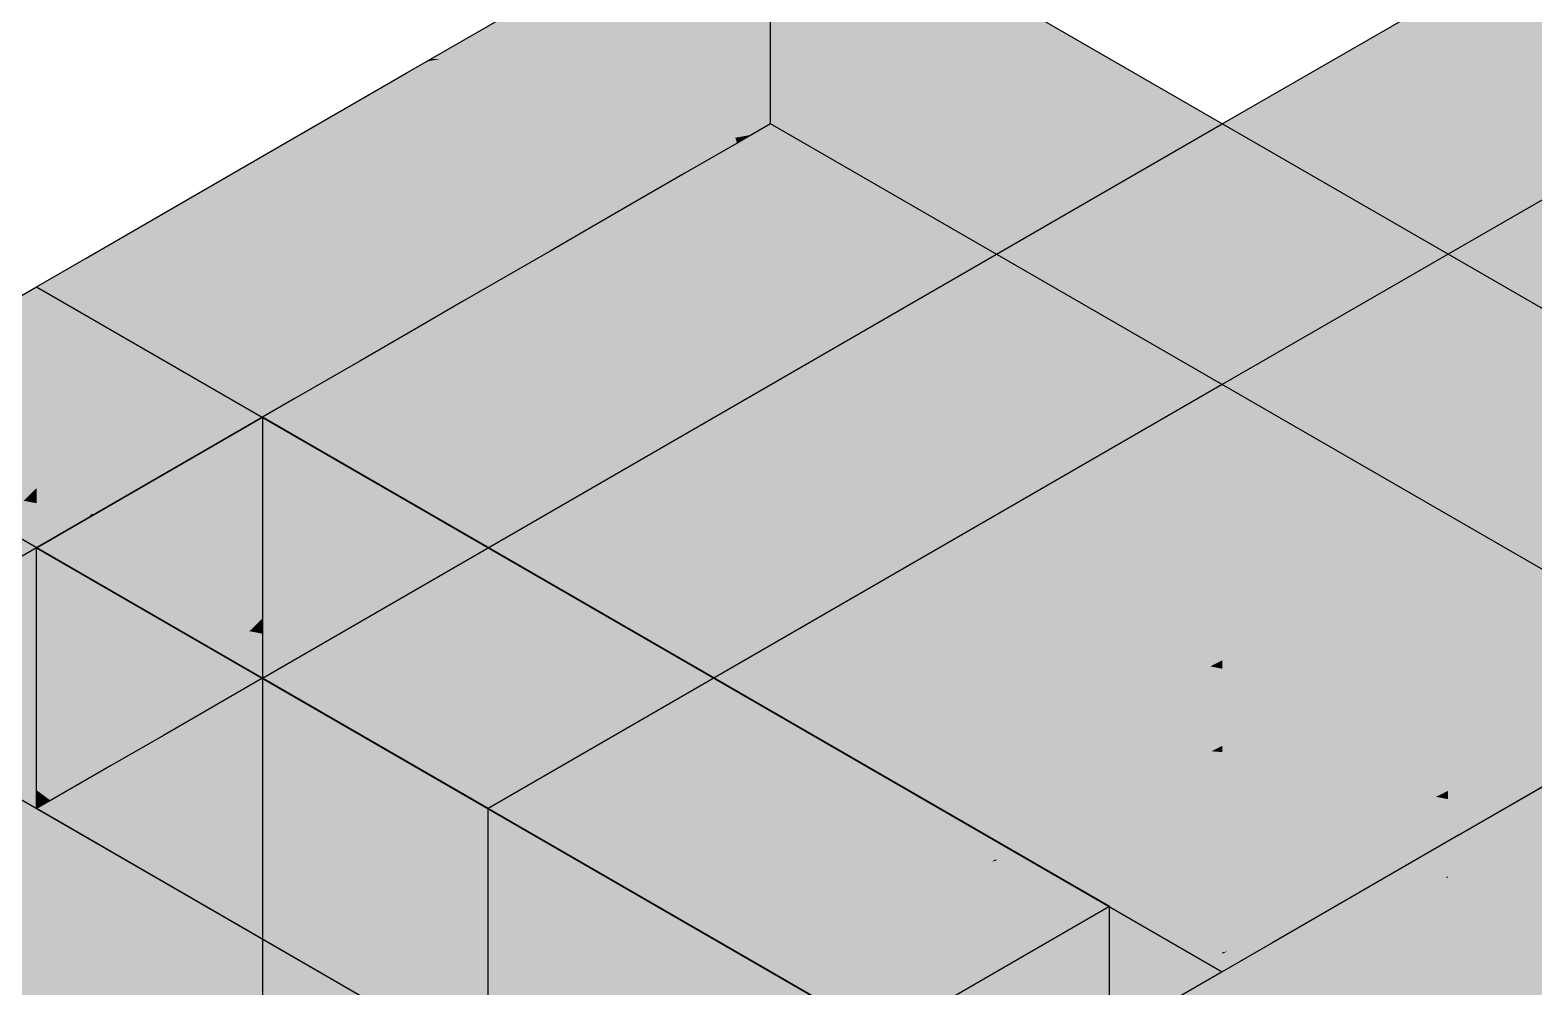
# Model space of a CAD drawing. Extents: x 0 to 297, y 0 to 210.
# Drawn here: x 219.49 to 257.15, y 162.04 to 185.99 of the extents above; entities that cross this region are included whole.
import ezdxf

# ---------------------------------------------------------------- set-up
doc = ezdxf.new("R2010")
doc.units = 0
doc.layers.add('SOMBRA', color=8, linetype='CONTINUOUS')
doc.layers.add('VISIBLE', color=7, linetype='CONTINUOUS')

msp = doc.modelspace()

# ---------------------------------------------------------------- linework, layer by layer
at = {"layer": 'SOMBRA', "color": 253}
for points in [[(249.3492, 170.214), (267.734, 194.2609), (267.734, 179.437)], [(249.3492, 170.214), (249.3492, 183.6464), (267.734, 194.2609)], [(267.734, 172.5482), (238.0355, 189.6946), (238.0355, 190.1784)], [(267.734, 172.5482), (238.0355, 190.1784), (267.734, 173.032)], [(267.734, 172.5482), (238.0355, 189.062), (238.0355, 189.6946)], [(265.0033, 173.4922), (238.0355, 187.8239), (238.0355, 189.062)], [(267.734, 172.5482), (265.0033, 173.4922), (238.0355, 189.062)], [(237.1515, 183.2941), (235.43, 188.1562), (236.1959, 188.4224)], [(237.1515, 183.2941), (236.1959, 188.4224), (238.0355, 185.177)], [(236.1959, 188.4224), (238.0355, 187.8239), (238.0355, 185.177)], [(235.7691, 183.0379), (234.8299, 187.9475), (235.43, 188.1562)], [(235.7691, 183.0379), (235.43, 188.1562), (237.1515, 183.2941)], [(232.8329, 182.4936), (233.9509, 187.6419), (233.6766, 182.65)], [(232.8329, 182.4936), (233.6216, 187.5274), (233.9509, 187.6419)], [(233.6766, 182.65), (234.3471, 187.7797), (234.6377, 182.8281)], [(233.6766, 182.65), (233.9509, 187.6419), (234.3471, 187.7797)], [(234.6377, 182.8281), (234.3471, 187.7797), (234.8299, 187.9475)], [(234.6377, 182.8281), (234.8299, 187.9475), (235.7691, 183.0379)], [(258.8381, 175.8136), (238.0355, 185.177), (238.0355, 187.8239)], [(265.0033, 173.4922), (258.8381, 175.8136), (238.0355, 187.8239)], [(229.9964, 181.9677), (232.8933, 187.2095), (230.6742, 182.0934)], [(229.9964, 181.9677), (232.7072, 187.1021), (232.8933, 187.2095)], [(230.6742, 182.0934), (233.1099, 187.3346), (231.3577, 182.2201)], [(230.6742, 182.0934), (232.8933, 187.2095), (233.1099, 187.3346)], [(231.3577, 182.2201), (233.3459, 187.4316), (232.0693, 182.352)], [(231.3577, 182.2201), (233.175, 187.3722), (233.3459, 187.4316)], [(231.3577, 182.2201), (233.1099, 187.3346), (233.175, 187.3722)], [(232.0693, 182.352), (233.6216, 187.5274), (232.8329, 182.4936)], [(232.0693, 182.352), (233.3459, 187.4316), (233.6216, 187.5274)], [(227.7122, 181.5443), (232.4079, 186.9293), (232.4466, 186.9516)], [(227.7122, 181.5443), (232.4466, 186.9516), (228.5535, 181.7002)], [(228.5535, 181.7002), (232.4466, 186.9516), (232.5549, 187.0142)], [(228.5535, 181.7002), (232.5549, 187.0142), (229.2998, 181.8386)], [(229.2998, 181.8386), (232.7072, 187.1021), (229.9964, 181.9677)], [(229.2998, 181.8386), (232.5549, 187.0142), (232.7072, 187.1021)], [(231.3798, 185.9589), (229.521, 185.2625), (232.4079, 186.9293)], [(231.3798, 185.9589), (232.4079, 186.9293), (232.1822, 186.6704)], [(226.7003, 181.3567), (232.1822, 186.6704), (227.7122, 181.5443)], [(231.3798, 185.9589), (232.1822, 186.6704), (231.788, 186.2883)], [(225.3721, 181.1105), (231.788, 186.2883), (226.7003, 181.3567)], [(223.3937, 180.7437), (231.3798, 185.9589), (225.3721, 181.1105)], [(231.3798, 185.9589), (229.7468, 185.2643), (229.521, 185.2625)], [(231.3798, 185.9589), (230.1409, 185.3374), (229.7468, 185.2643)], [(231.3798, 185.9589), (230.5491, 185.4793), (230.1409, 185.3374)], [(231.3798, 185.9589), (230.9645, 185.6877), (230.5491, 185.4793)], [(230.9645, 185.6877), (220.8904, 180.2796), (225.5703, 182.9816)], [(230.9645, 185.6877), (223.3937, 180.7437), (220.8904, 180.2796)], [(230.5491, 185.4793), (225.5703, 182.9816), (228.9086, 184.9089)], [(230.1409, 185.3374), (228.9086, 184.9089), (229.4188, 185.2035)], [(229.7468, 185.2643), (229.4188, 185.2035), (229.521, 185.2625)], [(237.1515, 183.2941), (238.0355, 185.177), (238.0355, 183.6464)], [(245.6573, 180.7766), (238.0355, 183.6464), (238.0355, 185.177)], [(258.8381, 175.8136), (245.6573, 180.7766), (238.0355, 185.177)], [(237.1515, 183.2941), (238.0355, 183.6464), (237.244, 183.3113)], [(237.244, 183.3113), (238.0355, 183.6464), (237.5549, 183.3689)], [(267.734, 168.0306), (238.0355, 183.6464), (245.6573, 180.7766)], [(267.734, 168.0306), (267.734, 166.5), (238.0355, 183.6464)], [(243.6924, 180.3804), (249.3492, 183.6464), (249.3492, 170.214)], [(235.7691, 183.0379), (237.1515, 183.2941), (237.1583, 183.275)], [(235.7691, 183.0379), (237.1583, 183.275), (235.8312, 182.7131)], [(235.8312, 182.7131), (237.1583, 183.275), (237.198, 183.1629)], [(235.8312, 182.7131), (237.198, 183.1629), (235.8897, 182.4075)], [(237.1515, 183.2941), (237.244, 183.3113), (237.1583, 183.275)], [(237.1583, 183.275), (237.5549, 183.3689), (237.198, 183.1629)], [(237.1583, 183.275), (237.244, 183.3113), (237.5549, 183.3689)], [(233.6766, 182.65), (234.6377, 182.8281), (234.6732, 182.2229)], [(234.6377, 182.8281), (235.7691, 183.0379), (235.8312, 182.7131)], [(234.6377, 182.8281), (235.8312, 182.7131), (234.6732, 182.2229)], [(234.6732, 182.2229), (235.8312, 182.7131), (235.8897, 182.4075)], [(231.3577, 182.2201), (232.0693, 182.352), (231.7229, 180.9737)], [(232.0693, 182.352), (232.6567, 181.3691), (231.7229, 180.9737)], [(232.0693, 182.352), (232.8329, 182.4936), (232.6567, 181.3691)], [(232.8329, 182.4936), (233.6288, 181.7807), (232.6567, 181.3691)], [(232.8329, 182.4936), (233.6766, 182.65), (233.6288, 181.7807)], [(233.6766, 182.65), (234.6732, 182.2229), (233.6288, 181.7807)], [(234.6732, 182.2229), (235.8897, 182.4075), (234.7026, 181.7222)], [(229.9964, 181.9677), (229.8434, 180.1779), (228.8234, 179.7461)], [(229.2998, 181.8386), (229.9964, 181.9677), (228.8234, 179.7461)], [(230.6742, 182.0934), (230.7963, 180.5814), (229.8434, 180.1779)], [(229.9964, 181.9677), (230.6742, 182.0934), (229.8434, 180.1779)], [(230.6742, 182.0934), (231.3577, 182.2201), (230.7963, 180.5814)], [(231.3577, 182.2201), (231.7229, 180.9737), (230.7963, 180.5814)], [(233.6288, 181.7807), (234.6732, 182.2229), (234.7026, 181.7222)], [(228.5535, 181.7002), (227.6791, 179.2616), (226.3186, 178.6856)], [(227.7122, 181.5443), (228.5535, 181.7002), (226.3186, 178.6856)], [(229.2998, 181.8386), (228.8234, 179.7461), (227.6791, 179.2616)], [(228.5535, 181.7002), (229.2998, 181.8386), (227.6791, 179.2616)], [(232.6567, 181.3691), (233.6288, 181.7807), (233.5903, 181.08)], [(233.6288, 181.7807), (234.7026, 181.7222), (233.5903, 181.08)], [(220.6031, 177.2618), (225.3721, 181.1105), (226.7003, 181.3567)], [(220.6031, 177.2618), (226.7003, 181.3567), (222.4911, 177.2767)], [(222.4911, 177.2767), (226.7003, 181.3567), (227.7122, 181.5443)], [(222.4911, 177.2767), (227.7122, 181.5443), (224.5761, 177.9478)], [(227.7122, 181.5443), (226.3186, 178.6856), (224.5761, 177.9478)], [(231.7229, 180.9737), (232.6567, 181.3691), (232.514, 180.4586)], [(232.6567, 181.3691), (233.5903, 181.08), (232.514, 180.4586)], [(223.3937, 180.7437), (225.3721, 181.1105), (220.6031, 177.2618)], [(230.7963, 180.5814), (231.7229, 180.9737), (231.4372, 179.8369)], [(231.7229, 180.9737), (232.514, 180.4586), (231.4372, 179.8369)], [(223.3937, 180.7437), (220.6031, 177.2618), (219.6508, 177.2542)], [(223.3937, 180.7437), (219.6508, 177.2542), (219.6508, 178.2994)], [(223.3937, 180.7437), (219.6508, 179.5639), (220.8904, 180.2796)], [(223.3937, 180.7437), (219.6508, 178.2994), (219.6508, 179.5639)], [(229.8434, 180.1779), (230.7963, 180.5814), (230.3203, 179.192)], [(230.7963, 180.5814), (231.4372, 179.8369), (230.3203, 179.192)], [(267.734, 170.6775), (245.6573, 180.7766), (258.8381, 175.8136)], [(267.734, 170.6775), (267.734, 168.0306), (245.6573, 180.7766)], [(243.6924, 180.3804), (243.6924, 168.3507), (225.3076, 169.766)], [(228.8234, 179.7461), (229.8434, 180.1779), (229.1135, 178.4953)], [(229.8434, 180.1779), (230.3203, 179.192), (229.1135, 178.4953)], [(243.6924, 180.3804), (249.3492, 170.214), (245.3767, 168.2211)], [(243.6924, 180.3804), (245.3767, 168.2211), (243.6924, 168.3507)], [(226.4504, 177.308), (228.8234, 179.7461), (227.7463, 177.7059)], [(226.4504, 177.308), (227.6791, 179.2616), (228.8234, 179.7461)], [(228.8234, 179.7461), (229.1135, 178.4953), (227.7463, 177.7059)], [(218.0306, 177.2414), (215.5946, 177.2221), (219.6508, 179.5639)], [(218.0306, 177.2414), (219.6508, 179.5639), (219.6508, 178.2994)], [(225.2905, 177.2989), (227.6791, 179.2616), (226.4504, 177.308)], [(225.2905, 177.2989), (226.3186, 178.6856), (227.6791, 179.2616)], [(224.0013, 177.2887), (226.3186, 178.6856), (225.2905, 177.2989)], [(224.0013, 177.2887), (224.5761, 177.9478), (226.3186, 178.6856)], [(218.0306, 177.2414), (219.6508, 178.2994), (219.6508, 177.2542)], [(222.4911, 177.2767), (224.5761, 177.9478), (223.0005, 177.2807)], [(223.0005, 177.2807), (224.5761, 177.9478), (224.0013, 177.2887)], [(226.4504, 177.308), (227.7463, 177.7059), (227.0656, 177.3129)], [(214.7482, 175.0979), (219.6508, 177.2542), (219.6508, 176.4932)], [(214.7482, 175.0979), (218.0306, 177.2414), (219.6508, 177.2542)], [(219.6508, 174.1459), (223.0005, 177.2807), (224.0013, 177.2887)], [(219.6508, 174.1459), (224.0013, 177.2887), (221.0276, 173.8785)], [(219.6508, 174.1459), (222.1035, 176.901), (223.0005, 177.2807)], [(219.6508, 176.4932), (222.4911, 177.2767), (222.1035, 176.901)], [(219.6508, 176.4932), (220.6031, 177.2618), (222.4911, 177.2767)], [(220.6031, 177.2618), (219.6508, 176.4932), (219.6508, 177.2542)], [(221.0276, 173.8785), (225.2905, 177.2989), (223.9805, 175.5317)], [(221.0276, 173.8785), (224.0013, 177.2887), (225.2905, 177.2989)], [(222.4911, 177.2767), (223.0005, 177.2807), (222.1035, 176.901)], [(225.2905, 177.2989), (226.1045, 176.758), (223.9805, 175.5317)], [(225.2905, 177.2989), (226.4504, 177.308), (226.1045, 176.758)], [(226.4504, 177.308), (227.0656, 177.3129), (226.1045, 176.758)], [(219.6508, 174.1459), (219.6508, 174.5235), (222.1035, 176.901)], [(219.6508, 174.5235), (219.6508, 175.8625), (222.1035, 176.901)], [(219.6508, 176.4932), (222.1035, 176.901), (219.6508, 175.8625)], [(214.7482, 175.0979), (219.6508, 176.4932), (218.0069, 175.1665)], [(219.6508, 176.4932), (219.6508, 175.8625), (218.0069, 175.1665)], [(217.3064, 174.6011), (219.6508, 175.8625), (219.6508, 174.5235)], [(217.3064, 174.6011), (218.0069, 175.1665), (219.6508, 175.8625)], [(221.0276, 173.8785), (223.9805, 175.5317), (221.0945, 173.8655)], [(217.3064, 174.6011), (219.6508, 174.5235), (219.3262, 174.2089)], [(219.3262, 174.2089), (219.6508, 174.5235), (219.6508, 174.1459)], [(216.8014, 171.7616), (219.3262, 174.2089), (219.6508, 174.1459)], [(216.8014, 171.7616), (219.6508, 174.1459), (219.6508, 173.032)], [(219.6508, 174.1459), (221.0276, 173.8785), (220.937, 173.7746)], [(219.6508, 174.1459), (220.937, 173.7746), (219.6508, 173.032)], [(257.3798, 172.102), (256.7415, 173.9225), (257.2578, 174.1814)], [(221.0276, 173.8785), (221.0945, 173.8655), (220.937, 173.7746)], [(257.1151, 171.9693), (256.1288, 173.6151), (256.7415, 173.9225)], [(257.3798, 172.102), (257.1151, 171.9693), (256.7415, 173.9225)], [(256.7724, 171.7973), (255.3828, 173.2409), (256.1288, 173.6151)], [(257.1151, 171.9693), (256.7724, 171.7973), (256.1288, 173.6151)], [(216.8014, 171.7616), (219.6508, 173.032), (217.1714, 171.6005)], [(223.0723, 170.003), (219.6508, 171.9784), (219.6508, 173.032)], [(240.864, 159.731), (223.0723, 170.003), (219.6508, 173.032)], [(240.864, 159.731), (219.6508, 173.032), (240.864, 160.7845)], [(256.3276, 171.5742), (254.4458, 172.7708), (255.3828, 173.2409)], [(256.7724, 171.7973), (256.3276, 171.5742), (255.3828, 173.2409)], [(255.7412, 171.28), (253.2215, 172.1566), (254.4458, 172.7708)], [(256.3276, 171.5742), (255.7412, 171.28), (254.4458, 172.7708)], [(254.9464, 170.8813), (251.5369, 171.3115), (253.2215, 172.1566)], [(255.7412, 171.28), (254.9464, 170.8813), (253.2215, 172.1566)], [(223.0723, 170.003), (219.6508, 171.3393), (219.6508, 171.9784)], [(256.7724, 171.7973), (257.7232, 169.1121), (256.3276, 171.5742)], [(257.1151, 171.9693), (257.5894, 169.49), (256.7724, 171.7973)], [(257.3798, 172.102), (257.5082, 169.9145), (257.1151, 171.9693)], [(256.3276, 171.5742), (257.9073, 168.7874), (255.7412, 171.28)], [(225.1477, 168.1657), (219.6508, 169.7177), (219.6508, 171.3393)], [(223.0723, 170.003), (225.1477, 168.1657), (219.6508, 171.3393)], [(253.8216, 170.317), (249.3492, 170.214), (251.5369, 171.3115)], [(254.9464, 170.8813), (253.8216, 170.317), (251.5369, 171.3115)], [(255.7412, 171.28), (258.0849, 168.5609), (254.9464, 170.8813)], [(255.7412, 171.28), (258.0996, 168.566), (258.0849, 168.5609)], [(254.9464, 170.8813), (257.9575, 168.5166), (253.8216, 170.317)], [(254.9464, 170.8813), (258.0849, 168.5609), (257.9575, 168.5166)], [(253.8216, 170.317), (252.1223, 169.4645), (249.3492, 170.003)], [(253.8216, 170.317), (249.3492, 170.003), (249.3492, 170.214)], [(253.8216, 170.317), (257.6156, 168.3978), (252.1223, 169.4645)], [(253.8216, 170.317), (257.9575, 168.5166), (257.6156, 168.3978)], [(240.864, 159.731), (225.1477, 168.1657), (223.0723, 170.003)], [(249.0461, 170.0619), (247.9034, 168.0266), (245.3767, 168.2211)], [(249.0461, 170.0619), (249.2776, 168.0374), (247.9034, 168.0266)], [(249.0461, 170.0619), (249.3492, 170.214), (249.3492, 170.003)], [(249.0461, 170.0619), (249.3492, 168.0734), (249.2776, 168.0374)], [(249.0461, 170.0619), (249.3492, 170.003), (249.3492, 168.0734)], [(252.1223, 169.4645), (249.3492, 168.0734), (249.3492, 170.003)], [(230.4142, 163.5035), (219.6508, 168.6619), (219.6508, 169.7177)], [(225.1477, 168.1657), (230.4142, 163.5035), (219.6508, 169.7177)], [(243.6924, 167.3761), (225.3076, 169.766), (243.6924, 168.3507)], [(243.6924, 167.3761), (225.3076, 158.1531), (225.3076, 169.766)], [(252.1223, 169.4645), (256.7492, 168.0966), (249.3492, 168.038)], [(252.1223, 169.4645), (249.3492, 168.038), (249.3492, 168.0734)], [(252.1223, 169.4645), (257.6156, 168.3978), (256.7492, 168.0966)], [(233.843, 160.468), (219.6508, 166.962), (219.6508, 168.6619)], [(230.4142, 163.5035), (233.843, 160.468), (219.6508, 168.6619)], [(257.6156, 168.3978), (259.072, 168.1149), (256.7492, 168.0966)], [(240.864, 159.0919), (230.4142, 163.5035), (225.1477, 168.1657)], [(240.864, 159.731), (240.864, 159.0919), (225.1477, 168.1657)], [(243.6924, 167.3761), (243.6924, 168.3507), (245.3767, 168.2211)], [(243.6924, 165.2355), (247.9034, 168.0266), (249.076, 167.9363)], [(243.6924, 165.2355), (244.9422, 168.0031), (247.9034, 168.0266)], [(243.6924, 165.2355), (243.6924, 167.3761), (244.9422, 168.0031)], [(244.9422, 168.0031), (245.3767, 168.2211), (247.9034, 168.0266)], [(249.2776, 168.0374), (249.076, 167.9363), (247.9034, 168.0266)], [(249.2776, 168.0374), (249.3492, 167.9153), (249.076, 167.9363)], [(249.3492, 168.0734), (249.3492, 168.038), (249.2776, 168.0374)], [(249.2776, 168.0374), (249.3492, 168.038), (249.3492, 167.9153)], [(249.3492, 168.038), (256.7492, 168.0966), (254.9808, 167.4817)], [(249.3492, 168.038), (254.9808, 167.4817), (249.3492, 167.9153)], [(256.7492, 168.0966), (255.7106, 167.4256), (254.9808, 167.4817)], [(256.7492, 168.0966), (259.1173, 168.0571), (255.7106, 167.4256)], [(259.1173, 168.0571), (257.2885, 167.3041), (255.7106, 167.4256)], [(256.7492, 168.0966), (259.2195, 168.1161), (259.1173, 168.0571)], [(249.3492, 166.2463), (243.6924, 165.2355), (249.076, 167.9363)], [(249.3492, 166.2463), (249.076, 167.9363), (249.3492, 167.9153)], [(253.801, 167.0715), (249.3492, 167.9153), (254.9808, 167.4817)], [(253.801, 167.0715), (249.3492, 166.2463), (249.3492, 167.9153)], [(243.5725, 165.1754), (236.8045, 163.9207), (243.6924, 167.3761)], [(243.5725, 165.1754), (243.6924, 167.3761), (243.6924, 165.2355)], [(249.3492, 164.5439), (255.7106, 167.4256), (257.2885, 167.3041)], [(249.3492, 164.5439), (253.801, 167.0715), (255.7106, 167.4256)], [(255.2687, 165.8351), (249.3492, 164.5439), (257.2885, 167.3041)], [(253.801, 167.0715), (254.9808, 167.4817), (255.7106, 167.4256)], [(255.2687, 165.8351), (257.2885, 167.3041), (257.7513, 167.2685)], [(239.3636, 155.5808), (219.6508, 166.5), (219.6508, 166.962)], [(233.843, 160.468), (239.3636, 155.5808), (219.6508, 166.962)], [(249.3492, 164.5439), (249.3492, 165.5238), (253.801, 167.0715)], [(249.3492, 165.5238), (249.3492, 166.2463), (253.801, 167.0715)], [(239.3636, 155.5808), (240.864, 154.2526), (219.6508, 166.5)], [(249.3492, 166.2463), (249.3492, 165.5238), (243.6924, 163.5571)], [(249.3492, 166.2463), (243.6924, 163.5571), (243.6924, 165.1976)], [(249.3492, 166.2463), (243.6924, 165.1976), (243.6924, 165.2355)], [(255.2687, 165.8351), (249.4691, 162.9256), (249.3492, 162.9034)], [(255.2687, 165.8351), (249.3492, 162.9034), (249.3492, 164.5439)], [(249.4691, 162.9256), (255.2687, 165.8351), (250.5889, 163.1332)], [(249.3492, 165.5238), (249.3492, 164.5439), (243.6924, 162.5772)], [(249.3492, 165.5238), (243.6924, 162.5772), (243.6924, 163.5571)], [(236.8045, 163.9207), (243.5725, 165.1754), (226.4308, 156.5759)], [(232.794, 159.7681), (243.6924, 165.1976), (243.6924, 163.5571)], [(232.794, 159.7681), (243.5725, 165.1754), (243.6924, 165.1976)], [(243.5725, 165.1754), (243.6924, 165.2355), (243.6924, 165.1976)], [(249.3492, 164.5439), (249.3492, 162.9034), (243.6924, 161.8547)], [(249.3492, 164.5439), (243.6924, 161.8547), (243.6924, 162.5772)], [(236.8045, 163.9207), (226.4308, 156.5759), (225.3076, 156.1854)], [(236.8045, 163.9207), (225.3076, 156.1854), (225.3076, 158.1531)], [(245.3489, 162.0207), (242.4647, 161.7087), (246.5208, 164.0505)], [(245.3489, 162.0207), (246.5208, 164.0505), (246.5208, 162.786)], [(240.864, 157.4703), (233.843, 160.468), (230.4142, 163.5035)], [(240.864, 159.0919), (240.864, 157.4703), (230.4142, 163.5035)], [(233.2022, 159.9101), (243.6924, 163.5571), (243.6924, 162.5772)], [(249.4691, 162.9256), (250.5889, 163.1332), (249.3492, 162.4175)], [(249.3492, 162.9034), (243.764, 160.0636), (243.6924, 160.063)], [(249.3492, 162.9034), (243.6924, 160.063), (243.6924, 161.8547)], [(249.3492, 162.9034), (249.3492, 162.8655), (243.764, 160.0636)], [(243.764, 160.0636), (249.3492, 162.8655), (249.3492, 162.4175)], [(245.1812, 161.7302), (246.5208, 162.786), (246.5208, 161.7408)], [(245.1812, 161.7302), (245.3489, 162.0207), (246.5208, 162.786)], [(249.4691, 162.9256), (249.3492, 162.4175), (249.3492, 162.8655)], [(249.4691, 162.9256), (249.3492, 162.8655), (249.3492, 162.9034)], [(233.2022, 159.9101), (243.6924, 162.5772), (239.2406, 161.0295)], [(239.2406, 161.0295), (243.6924, 162.5772), (243.6924, 161.8547)], [(243.764, 160.0636), (249.3492, 162.4175), (245.2931, 160.0757)]]:
    msp.add_solid(points, dxfattribs=at)
at = {"layer": 'SOMBRA', "color": 254}
for points in [[(251.8005, 182.2312), (267.734, 194.2609), (249.3492, 183.6464)], [(252.1777, 182.0134), (267.734, 194.2609), (251.8005, 182.2312)], [(252.1777, 182.0134), (270.5624, 192.6279), (267.734, 194.2609)], [(255.0061, 180.3804), (270.5624, 192.6279), (252.1777, 182.0134)], [(255.0061, 180.3804), (273.3909, 190.9949), (270.5624, 192.6279)], [(267.3666, 172.8199), (238.0355, 190.1784), (237.9498, 189.8037)], [(267.3666, 172.8199), (267.734, 173.032), (238.0355, 190.1784)], [(266.3716, 172.2454), (237.9498, 189.8037), (237.7176, 188.7887)], [(266.3716, 172.2454), (267.3666, 172.8199), (237.9498, 189.8037)], [(265.598, 171.7988), (237.7176, 188.7887), (237.5371, 187.9997)], [(265.598, 171.7988), (266.3716, 172.2454), (237.7176, 188.7887)], [(264.9762, 171.4397), (237.5371, 187.9997), (237.392, 187.3655)], [(264.9762, 171.4397), (265.598, 171.7988), (237.5371, 187.9997)], [(236.944, 185.4068), (233.6392, 187.6402), (233.3575, 187.4775)], [(237.0097, 185.6942), (233.9611, 187.826), (233.6392, 187.6402)], [(236.944, 185.4068), (237.0097, 185.6942), (233.6392, 187.6402)], [(237.0097, 185.6942), (237.0848, 186.0225), (233.9611, 187.826)], [(236.7923, 184.7436), (232.8933, 187.2095), (232.7072, 187.1021)], [(236.8357, 184.9334), (233.1099, 187.3346), (232.8933, 187.2095)], [(236.7923, 184.7436), (236.8357, 184.9334), (232.8933, 187.2095)], [(236.8862, 185.1543), (233.175, 187.3722), (233.1099, 187.3346)], [(236.8357, 184.9334), (236.8862, 185.1543), (233.1099, 187.3346)], [(236.9014, 185.2208), (233.3575, 187.4775), (233.175, 187.3722)], [(236.8862, 185.1543), (236.9014, 185.2208), (233.175, 187.3722)], [(236.9014, 185.2208), (236.944, 185.4068), (233.3575, 187.4775)], [(264.4629, 171.1434), (237.392, 187.3655), (237.2723, 186.8419)], [(264.4629, 171.1434), (264.9762, 171.4397), (237.392, 187.3655)], [(236.0488, 181.4937), (232.4079, 186.9293), (229.521, 185.2625)], [(236.7224, 184.4383), (232.4466, 186.9516), (232.4079, 186.9293)], [(236.0488, 181.4937), (236.7224, 184.4383), (232.4079, 186.9293)], [(236.7314, 184.4777), (232.5549, 187.0142), (232.4466, 186.9516)], [(236.7224, 184.4383), (236.7314, 184.4777), (232.4466, 186.9516)], [(236.7567, 184.5882), (232.7072, 187.1021), (232.5549, 187.0142)], [(236.7314, 184.4777), (236.7567, 184.5882), (232.5549, 187.0142)], [(236.7567, 184.5882), (236.7923, 184.7436), (232.7072, 187.1021)], [(264.0303, 170.8936), (237.2723, 186.8419), (237.1713, 186.4007)], [(264.0303, 170.8936), (264.4629, 171.1434), (237.2723, 186.8419)], [(263.6595, 170.6796), (237.1713, 186.4007), (237.0848, 186.0225)], [(263.6595, 170.6796), (264.0303, 170.8936), (237.1713, 186.4007)], [(263.0559, 170.3311), (237.0097, 185.6942), (236.944, 185.4068)], [(263.3377, 170.4938), (237.0848, 186.0225), (237.0097, 185.6942)], [(263.0559, 170.3311), (263.3377, 170.4938), (237.0097, 185.6942)], [(263.3377, 170.4938), (263.6595, 170.6796), (237.0848, 186.0225)], [(262.8735, 170.2258), (236.944, 185.4068), (236.9014, 185.2208)], [(262.8735, 170.2258), (263.0559, 170.3311), (236.944, 185.4068)], [(235.9059, 180.869), (229.4188, 185.2035), (228.9086, 184.9089)], [(236.025, 181.3894), (229.521, 185.2625), (229.4188, 185.2035)], [(235.9059, 180.869), (236.025, 181.3894), (229.4188, 185.2035)], [(236.025, 181.3894), (236.0488, 181.4937), (229.521, 185.2625)], [(262.5918, 170.0631), (236.8862, 185.1543), (236.8357, 184.9334)], [(262.8084, 170.1882), (236.9014, 185.2208), (236.8862, 185.1543)], [(262.5918, 170.0631), (262.8084, 170.1882), (236.8862, 185.1543)], [(262.8084, 170.1882), (262.8735, 170.2258), (236.9014, 185.2208)], [(235.127, 177.464), (228.9086, 184.9089), (225.5703, 182.9816)], [(235.127, 177.464), (235.9059, 180.869), (228.9086, 184.9089)], [(262.1451, 169.8052), (236.7567, 184.5882), (236.7314, 184.4777)], [(262.2534, 169.8677), (236.7923, 184.7436), (236.7567, 184.5882)], [(262.1451, 169.8052), (262.2534, 169.8677), (236.7567, 184.5882)], [(262.4057, 169.9557), (236.8357, 184.9334), (236.7923, 184.7436)], [(262.2534, 169.8677), (262.4057, 169.9557), (236.7923, 184.7436)], [(262.4057, 169.9557), (262.5918, 170.0631), (236.8357, 184.9334)], [(259.2195, 168.1161), (236.7224, 184.4383), (236.0488, 181.4937)], [(262.1064, 169.7829), (236.7314, 184.4777), (236.7224, 184.4383)], [(259.2195, 168.1161), (262.1064, 169.7829), (236.7224, 184.4383)], [(262.1064, 169.7829), (262.1451, 169.8052), (236.7314, 184.4777)], [(251.8005, 182.2312), (249.3492, 183.6464), (243.6924, 180.3804)], [(234.035, 172.6906), (225.5703, 182.9816), (220.8904, 180.2796)], [(234.035, 172.6906), (235.127, 177.464), (225.5703, 182.9816)], [(251.8005, 182.2312), (243.6924, 180.3804), (246.5208, 178.7474)], [(251.8005, 182.2312), (246.5208, 178.7474), (249.3492, 180.3804)], [(252.1777, 182.0134), (251.8005, 182.2312), (249.3492, 180.3804)], [(249.3492, 177.1145), (255.0061, 180.3804), (252.1777, 182.0134)], [(249.3492, 177.1145), (252.1777, 182.0134), (249.3492, 180.3804)], [(258.607, 167.7625), (236.025, 181.3894), (235.9059, 180.869)], [(259.1173, 168.0571), (236.0488, 181.4937), (236.025, 181.3894)], [(258.607, 167.7625), (259.1173, 168.0571), (236.025, 181.3894)], [(259.1173, 168.0571), (259.2195, 168.1161), (236.0488, 181.4937)], [(255.2687, 165.8351), (235.9059, 180.869), (235.127, 177.464)], [(255.2687, 165.8351), (258.607, 167.7625), (235.9059, 180.869)], [(233.7458, 171.4262), (220.8904, 180.2796), (219.6508, 179.5639)], [(233.7458, 171.4262), (234.035, 172.6906), (220.8904, 180.2796)], [(243.6924, 180.3804), (225.3076, 169.766), (228.136, 168.133)], [(243.6924, 180.3804), (228.136, 168.133), (246.5208, 178.7474)], [(246.5208, 178.7474), (246.8979, 178.5297), (249.3492, 180.3804)], [(249.3492, 177.1145), (249.3492, 180.3804), (246.8979, 178.5297)], [(221.2515, 173.9561), (219.6508, 179.5639), (215.5946, 177.2221)], [(221.2515, 173.9561), (225.3076, 176.298), (219.6508, 179.5639)], [(246.5208, 178.7474), (228.136, 168.133), (230.9645, 166.5)], [(246.5208, 178.7474), (230.9645, 166.5), (246.8979, 178.5297)], [(249.3492, 177.1145), (246.8979, 178.5297), (230.9645, 166.5)], [(250.5889, 163.1332), (235.127, 177.464), (234.035, 172.6906)], [(250.5889, 163.1332), (255.2687, 165.8351), (235.127, 177.464)], [(219.6508, 173.032), (215.5946, 177.2221), (213.9939, 176.298)], [(219.6508, 173.032), (221.2515, 173.9561), (215.5946, 177.2221)], [(232.1072, 164.2635), (213.9939, 176.298), (212.6284, 175.5096)], [(232.1072, 164.2635), (232.4258, 165.6563), (213.9939, 176.298)], [(231.6621, 162.318), (212.6284, 175.5096), (210.721, 174.4084)], [(231.6621, 162.318), (232.1072, 164.2635), (212.6284, 175.5096)], [(231.3501, 160.9541), (210.721, 174.4084), (209.3839, 173.6363)], [(231.3501, 160.9541), (231.6621, 162.318), (210.721, 174.4084)], [(231.118, 159.9392), (209.3839, 173.6363), (208.3888, 173.0619)], [(231.118, 159.9392), (231.3501, 160.9541), (209.3839, 173.6363)], [(230.9375, 159.1502), (208.3888, 173.0619), (207.6153, 172.6153)], [(230.9375, 159.1502), (231.118, 159.9392), (208.3888, 173.0619)], [(230.7924, 158.5159), (207.6153, 172.6153), (206.9934, 172.2562)], [(230.7924, 158.5159), (230.9375, 159.1502), (207.6153, 172.6153)], [(249.3492, 162.4175), (234.035, 172.6906), (233.7458, 171.4262)], [(249.3492, 162.4175), (250.5889, 163.1332), (234.035, 172.6906)], [(230.6726, 157.9924), (206.9934, 172.2562), (206.4802, 171.9599)], [(230.6726, 157.9924), (230.7924, 158.5159), (206.9934, 172.2562)], [(230.5717, 157.5511), (206.4802, 171.9599), (206.0476, 171.7101)], [(230.5717, 157.5511), (230.6726, 157.9924), (206.4802, 171.9599)], [(230.4101, 156.8447), (205.6768, 171.4961), (205.355, 171.3103)], [(230.4852, 157.173), (206.0476, 171.7101), (205.6768, 171.4961)], [(230.4101, 156.8447), (230.4852, 157.173), (205.6768, 171.4961)], [(230.4852, 157.173), (230.5717, 157.5511), (206.0476, 171.7101)], [(230.236, 156.0839), (204.8256, 171.0047), (204.609, 170.8796)], [(230.2866, 156.3048), (205.0732, 171.1476), (204.8256, 171.0047)], [(230.236, 156.0839), (230.2866, 156.3048), (204.8256, 171.0047)], [(230.3443, 156.5573), (205.355, 171.3103), (205.0732, 171.1476)], [(230.2866, 156.3048), (230.3443, 156.5573), (205.0732, 171.1476)], [(230.3443, 156.5573), (230.4101, 156.8447), (205.355, 171.3103)], [(230.1318, 155.6282), (204.2706, 170.6842), (204.1623, 170.6217)], [(230.1571, 155.7387), (204.4229, 170.7722), (204.2706, 170.6842)], [(230.1318, 155.6282), (230.1571, 155.7387), (204.2706, 170.6842)], [(230.1926, 155.894), (204.609, 170.8796), (204.4229, 170.7722)], [(230.1571, 155.7387), (230.1926, 155.894), (204.4229, 170.7722)], [(230.1926, 155.894), (230.236, 156.0839), (204.609, 170.8796)], [(229.4491, 152.6442), (204.1237, 170.5994), (201.2367, 168.9326)], [(230.1228, 155.5888), (204.1623, 170.6217), (204.1237, 170.5994)], [(229.4491, 152.6442), (230.1228, 155.5888), (204.1237, 170.5994)], [(230.1228, 155.5888), (230.1318, 155.6282), (204.1623, 170.6217)], [(229.3062, 152.0195), (201.1345, 168.8736), (200.6243, 168.579)], [(229.4253, 152.5399), (201.2367, 168.9326), (201.1345, 168.8736)], [(229.3062, 152.0195), (229.4253, 152.5399), (201.1345, 168.8736)], [(229.4253, 152.5399), (229.4491, 152.6442), (201.2367, 168.9326)], [(229.3062, 152.0195), (200.6243, 168.579), (197.286, 166.6516)], [(197.286, 166.6516), (195.6091, 165.6835), (225.3076, 148.5371)], [(229.3062, 152.0195), (197.286, 166.6516), (226.9845, 149.5052)], [(197.286, 166.6516), (225.3076, 148.5371), (226.9845, 149.5052)], [(242.3269, 158.3632), (232.4258, 165.6563), (232.1072, 164.2635)], [(242.3269, 158.3632), (243.6924, 159.1515), (232.4258, 165.6563)], [(240.4195, 157.2619), (232.1072, 164.2635), (231.6621, 162.318)], [(240.4195, 157.2619), (242.3269, 158.3632), (232.1072, 164.2635)], [(242.4647, 161.7087), (249.3492, 162.4175), (246.5208, 164.0505)], [(242.4647, 161.7087), (245.2931, 160.0757), (249.3492, 162.4175)], [(239.0823, 156.4899), (231.6621, 162.318), (231.3501, 160.9541)], [(239.0823, 156.4899), (240.4195, 157.2619), (231.6621, 162.318)]]:
    msp.add_solid(points, dxfattribs=at)
at = {"layer": 'SOMBRA', "color": 252}
for points in [[(255.0061, 166.948), (273.3909, 176.1711), (273.3909, 190.9949)], [(255.0061, 166.948), (273.3909, 190.9949), (255.0061, 168.3507)], [(255.0061, 168.3507), (273.3909, 190.9949), (255.0061, 180.3804)], [(237.5549, 183.3689), (238.0355, 183.6464), (267.734, 166.5)], [(235.8897, 182.4075), (237.198, 183.1629), (266.8964, 166.0164)], [(237.198, 183.1629), (237.5549, 183.3689), (267.2534, 166.2225)], [(237.198, 183.1629), (267.2534, 166.2225), (266.8964, 166.0164)], [(237.5549, 183.3689), (267.734, 166.5), (267.2534, 166.2225)], [(234.7026, 181.7222), (235.8897, 182.4075), (265.5882, 165.2611)], [(235.8897, 182.4075), (266.8964, 166.0164), (265.5882, 165.2611)], [(262.7092, 164.2682), (233.5903, 181.08), (234.7026, 181.7222)], [(234.7026, 181.7222), (265.5882, 165.2611), (264.4011, 164.5757)], [(262.7092, 164.2682), (234.7026, 181.7222), (264.4011, 164.5757)], [(262.7092, 164.2682), (232.514, 180.4586), (233.5903, 181.08)], [(260.8078, 164.1232), (231.4372, 179.8369), (232.514, 180.4586)], [(262.7092, 164.2682), (260.8078, 164.1232), (232.514, 180.4586)], [(249.3492, 164.1101), (255.0061, 168.3507), (255.0061, 180.3804)], [(249.3492, 164.1101), (255.0061, 180.3804), (249.3492, 177.1145)], [(258.9054, 163.9781), (230.3203, 179.192), (231.4372, 179.8369)], [(260.8078, 164.1232), (258.9054, 163.9781), (231.4372, 179.8369)], [(256.9321, 163.8276), (229.1135, 178.4953), (230.3203, 179.192)], [(258.9054, 163.9781), (256.9321, 163.8276), (230.3203, 179.192)], [(254.8002, 163.6651), (227.7463, 177.7059), (229.1135, 178.4953)], [(256.9321, 163.8276), (254.8002, 163.6651), (229.1135, 178.4953)], [(252.3847, 163.4809), (227.0656, 177.3129), (227.7463, 177.7059)], [(254.8002, 163.6651), (252.3847, 163.4809), (227.7463, 177.7059)], [(251.1821, 163.3892), (226.1045, 176.758), (227.0656, 177.3129)], [(252.3847, 163.4809), (251.1821, 163.3892), (227.0656, 177.3129)], [(249.3492, 164.1101), (249.3492, 177.1145), (230.9645, 166.5)], [(249.4843, 163.2597), (223.9805, 175.5317), (226.1045, 176.758)], [(251.1821, 163.3892), (249.4843, 163.2597), (226.1045, 176.758)], [(221.2515, 173.9561), (225.3076, 175.0335), (225.3076, 176.298)], [(242.4142, 165.1569), (225.3076, 176.298), (225.3076, 175.0335)], [(242.4142, 165.1569), (246.5208, 164.0505), (225.3076, 176.298)], [(245.7319, 162.9736), (221.0945, 173.8655), (223.9805, 175.5317)], [(249.4843, 163.2597), (245.7319, 162.9736), (223.9805, 175.5317)], [(221.2515, 173.9561), (223.6874, 173.9754), (225.3076, 175.0335)], [(223.6874, 173.9754), (225.3076, 173.9882), (225.3076, 175.0335)], [(239.0198, 166.0715), (225.3076, 175.0335), (225.3076, 173.9882)], [(239.0198, 166.0715), (242.4142, 165.1569), (225.3076, 175.0335)], [(221.2515, 173.9561), (219.6508, 173.032), (221.0264, 172.2377)], [(240.355, 162.5636), (219.6508, 173.032), (220.937, 173.7746)], [(240.6333, 162.5848), (220.937, 173.7746), (221.0945, 173.8655)], [(240.6333, 162.5848), (240.355, 162.5636), (220.937, 173.7746)], [(223.6874, 173.9754), (221.0264, 172.2377), (222.4004, 171.4444)], [(221.2515, 173.9561), (221.0264, 172.2377), (223.6874, 173.9754)], [(245.7319, 162.9736), (240.6333, 162.5848), (221.0945, 173.8655)], [(223.6874, 173.9754), (222.4004, 171.4444), (222.9632, 171.3352)], [(223.6874, 173.9754), (222.9632, 171.3352), (225.3076, 173.2272)], [(223.6874, 173.9754), (225.3076, 173.2272), (225.3076, 173.9882)], [(236.5481, 166.7375), (225.3076, 173.9882), (225.3076, 173.2272)], [(236.5481, 166.7375), (239.0198, 166.0715), (225.3076, 173.9882)], [(225.3076, 169.766), (217.1714, 171.6005), (219.6508, 173.032)], [(240.355, 162.5636), (238.0827, 162.3903), (219.6508, 173.032)], [(220.4051, 171.8319), (221.0264, 172.2377), (219.6508, 173.032)], [(220.4051, 171.8319), (219.6508, 173.032), (219.6508, 171.9784)], [(222.9632, 171.3352), (225.3076, 171.2575), (225.3076, 173.2272)], [(230.1514, 168.4609), (225.3076, 173.2272), (225.3076, 171.2575)], [(230.1514, 168.4609), (236.5481, 166.7375), (225.3076, 173.2272)], [(222.4004, 171.4444), (221.0264, 172.2377), (220.4051, 171.8319)], [(220.4051, 171.8319), (219.6508, 171.9784), (219.6508, 171.3393)], [(220.5006, 169.3478), (220.4051, 171.8319), (219.6508, 171.3393)], [(220.5006, 169.3478), (222.4004, 171.4444), (220.4051, 171.8319)], [(222.8283, 168.3345), (215.8456, 170.8351), (217.1714, 171.6005)], [(225.3076, 169.766), (222.8283, 168.3345), (217.1714, 171.6005)], [(220.5006, 169.3478), (222.8075, 171.2095), (222.4004, 171.4444)], [(222.4004, 171.4444), (222.8075, 171.2095), (222.9632, 171.3352)], [(220.5006, 169.3478), (219.6508, 171.3393), (219.6508, 169.7177)], [(222.4583, 168.4956), (222.8075, 171.2095), (220.5006, 169.3478)], [(222.4583, 168.4956), (224.3433, 170.3227), (222.8075, 171.2095)], [(222.9632, 171.3352), (222.8075, 171.2095), (224.3433, 170.3227)], [(222.9632, 171.3352), (224.9831, 170.9429), (225.3076, 171.2575)], [(222.9632, 171.3352), (224.3433, 170.3227), (224.9831, 170.9429)], [(224.9831, 170.9429), (225.3076, 170.8799), (225.3076, 171.2575)], [(228.9251, 168.7913), (225.3076, 171.2575), (225.3076, 170.8799)], [(228.9251, 168.7913), (230.1514, 168.4609), (225.3076, 171.2575)], [(221.5025, 167.5691), (214.3448, 169.9686), (215.8456, 170.8351)], [(222.8283, 168.3345), (221.5025, 167.5691), (215.8456, 170.8351)], [(224.9831, 170.9429), (224.3433, 170.3227), (225.3076, 169.766)], [(224.9831, 170.9429), (225.3076, 169.766), (225.3076, 170.8799)], [(228.9251, 168.7913), (225.3076, 170.8799), (225.3076, 169.766)], [(224.3433, 170.3227), (222.4583, 168.4956), (222.8283, 168.3345)], [(224.3433, 170.3227), (222.8283, 168.3345), (225.3076, 169.766)], [(220.0016, 166.7026), (213.9939, 169.766), (214.3448, 169.9686)], [(221.5025, 167.5691), (220.0016, 166.7026), (214.3448, 169.9686)], [(228.0889, 161.6282), (212.1686, 168.7122), (213.9939, 169.766)], [(220.0016, 166.7026), (219.6508, 166.5), (213.9939, 169.766)], [(220.5006, 169.3478), (219.6508, 169.7177), (219.6508, 168.6619)], [(246.5208, 158.6324), (228.9251, 168.7913), (225.3076, 169.766)], [(246.5208, 158.6324), (225.3076, 169.766), (246.5208, 157.5185)], [(227.674, 156.7869), (225.3076, 169.766), (225.3076, 158.1531)], [(230.9645, 154.8871), (225.3076, 169.766), (227.674, 156.7869)], [(230.9645, 154.8871), (230.9645, 166.5), (225.3076, 169.766)], [(222.4583, 168.4956), (220.5006, 169.3478), (219.6508, 168.6619)], [(246.5208, 158.6324), (230.1514, 168.4609), (228.9251, 168.7913)], [(224.8642, 161.3823), (210.4049, 167.6939), (212.1686, 168.7122)], [(228.0889, 161.6282), (224.8642, 161.3823), (212.1686, 168.7122)], [(222.4583, 168.4956), (219.6508, 168.6619), (219.6508, 166.962)], [(222.4583, 168.4956), (219.6508, 166.962), (220.0016, 166.7026)], [(222.4583, 168.4956), (220.0016, 166.7026), (221.5025, 167.5691)], [(222.4583, 168.4956), (221.5025, 167.5691), (222.8283, 168.3345)], [(246.5208, 159.01), (236.5481, 166.7375), (230.1514, 168.4609)], [(246.5208, 158.6324), (246.5208, 159.01), (230.1514, 168.4609)], [(249.3492, 164.1101), (253.0846, 165.984), (255.0061, 168.3507)], [(255.0061, 166.948), (255.0061, 168.3507), (253.0846, 165.984)], [(257.7792, 166.1985), (257.1938, 168.0455), (255.0061, 166.948)], [(221.7484, 161.1447), (208.9137, 166.8329), (210.4049, 167.6939)], [(224.8642, 161.3823), (221.7484, 161.1447), (210.4049, 167.6939)], [(219.6508, 166.962), (219.6508, 166.5), (220.0016, 166.7026)], [(255.0061, 166.7371), (255.0061, 166.948), (254.703, 166.7959)], [(257.7792, 166.1985), (255.0061, 166.948), (255.0061, 166.7371)], [(221.7484, 161.1447), (219.1139, 160.9439), (208.9137, 166.8329)], [(249.3492, 164.1101), (230.9645, 166.5), (230.9645, 154.8871)], [(246.5208, 160.9797), (239.0198, 166.0715), (236.5481, 166.7375)], [(246.5208, 159.01), (246.5208, 160.9797), (236.5481, 166.7375)], [(254.9345, 164.7714), (254.703, 166.7959), (253.0846, 165.984)], [(254.9345, 164.7714), (255.0061, 166.7371), (254.703, 166.7959)], [(254.9345, 164.7714), (255.0061, 164.8074), (255.0061, 166.7371)], [(257.7792, 166.1985), (255.0061, 166.7371), (255.0061, 164.8074)], [(262.4061, 164.8306), (257.7792, 166.1985), (255.0061, 164.8074)], [(246.5208, 161.7408), (242.4142, 165.1569), (239.0198, 166.0715)], [(246.5208, 160.9797), (246.5208, 161.7408), (239.0198, 166.0715)], [(250.5991, 164.7371), (252.0818, 164.7489), (253.0846, 165.984)], [(254.9345, 164.7714), (253.0846, 165.984), (252.0818, 164.7489)], [(225.3076, 147.5937), (195.6091, 165.6835), (200.307, 162.0278)], [(225.3076, 147.5937), (225.3076, 148.5371), (195.6091, 165.6835)], [(246.5208, 161.7408), (246.5208, 162.786), (242.4142, 165.1569)], [(246.5208, 162.786), (246.5208, 164.0505), (242.4142, 165.1569)], [(255.1259, 159.6596), (265.9045, 165.0669), (255.0061, 161.2779)], [(258.749, 160.3313), (266.3198, 165.2753), (255.1259, 159.6596)], [(250.5991, 164.7371), (249.3492, 161.9695), (250.1523, 162.3724)], [(250.5991, 164.7371), (249.3492, 164.1101), (249.3492, 161.9695)], [(255.0061, 162.9803), (254.9345, 164.7714), (250.1523, 162.3724)], [(254.9345, 164.7714), (252.0818, 164.7489), (250.1523, 162.3724)], [(250.5991, 164.7371), (250.1523, 162.3724), (252.0818, 164.7489)], [(254.9345, 164.7714), (255.0061, 164.772), (255.0061, 164.8074)], [(255.0061, 162.9803), (255.0061, 164.772), (254.9345, 164.7714)], [(265.4962, 164.925), (259.4578, 163.8056), (255.0061, 162.2578)], [(265.4962, 164.925), (255.0061, 162.2578), (255.0061, 161.2779)], [(259.4578, 163.8056), (262.4061, 164.8306), (255.0061, 164.772)], [(262.4061, 164.8306), (255.0061, 164.8074), (255.0061, 164.772)], [(259.4578, 163.8056), (255.0061, 164.772), (255.0061, 162.9803)], [(249.2294, 161.9094), (249.3492, 164.1101), (242.4614, 160.6547)], [(249.2294, 161.9094), (249.3492, 161.9695), (249.3492, 164.1101)], [(261.1357, 162.6905), (256.9321, 163.8276), (258.9054, 163.9781)], [(257.4448, 160.5595), (251.1821, 163.3892), (252.3847, 163.4809)], [(258.812, 161.3489), (252.3847, 163.4809), (254.8002, 163.6651)], [(258.812, 161.3489), (257.4448, 160.5595), (252.3847, 163.4809)], [(260.0187, 162.0456), (254.8002, 163.6651), (256.9321, 163.8276)], [(260.0187, 162.0456), (258.812, 161.3489), (254.8002, 163.6651)], [(259.4578, 163.8056), (255.0061, 162.9803), (255.0061, 162.2578)], [(261.1357, 162.6905), (260.0187, 162.0456), (256.9321, 163.8276)], [(255.803, 159.6116), (245.7319, 162.9736), (249.4843, 163.2597)], [(256.764, 160.1665), (249.4843, 163.2597), (251.1821, 163.3892)], [(256.764, 160.1665), (255.803, 159.6116), (249.4843, 163.2597)], [(257.4448, 160.5595), (256.764, 160.1665), (251.1821, 163.3892)], [(253.679, 158.3853), (240.6333, 162.5848), (245.7319, 162.9736)], [(255.803, 159.6116), (253.679, 158.3853), (245.7319, 162.9736)], [(249.3492, 160.2911), (255.0061, 162.2578), (255.0061, 162.9803)], [(249.3492, 160.2911), (255.0061, 162.9803), (249.8733, 162.0288)], [(255.0061, 162.9803), (250.1523, 162.3724), (249.8733, 162.0288)], [(250.6355, 156.6282), (238.0827, 162.3903), (240.355, 162.5636)], [(250.6355, 156.6282), (249.3492, 155.8855), (238.0827, 162.3903)], [(250.793, 156.7191), (240.355, 162.5636), (240.6333, 162.5848)], [(250.793, 156.7191), (250.6355, 156.6282), (240.355, 162.5636)], [(253.679, 158.3853), (250.793, 156.7191), (240.6333, 162.5848)], [(249.3492, 161.9695), (249.8733, 162.0288), (250.1523, 162.3724)], [(219.7529, 146.8956), (195.6091, 162.306), (195.6091, 160.835)], [(219.7529, 146.8956), (212.4278, 152.5957), (195.6091, 162.306)], [(249.3492, 160.2911), (255.0061, 161.2779), (255.0061, 162.2578)]]:
    msp.add_solid(points, dxfattribs=at)
at = {"layer": 'VISIBLE'}
for p, q in [((249.3492, 183.6464), (267.734, 194.2609)), ((273.3909, 190.9949), (255.0061, 180.3804)), ((238.0355, 190.1784), (267.734, 173.032)), ((238.0355, 185.177), (238.0355, 187.8239)), ((229.521, 185.2625), (232.4079, 186.9293)), ((228.9086, 184.9089), (229.4188, 185.2035)), ((229.4188, 185.2035), (229.521, 185.2625)), ((238.0355, 183.6464), (238.0355, 185.177)), ((225.5703, 182.9816), (228.9086, 184.9089)), ((238.0355, 183.6464), (237.5549, 183.3689)), ((267.734, 166.5), (238.0355, 183.6464)), ((243.6924, 180.3804), (249.3492, 183.6464)), ((237.198, 183.1629), (235.8897, 182.4075)), ((237.5549, 183.3689), (237.198, 183.1629)), ((220.8904, 180.2796), (225.5703, 182.9816)), ((235.8897, 182.4075), (234.7026, 181.7222)), ((234.7026, 181.7222), (233.5903, 181.08)), ((233.5903, 181.08), (232.514, 180.4586)), ((232.514, 180.4586), (231.4372, 179.8369)), ((219.6508, 179.5639), (220.8904, 180.2796)), ((225.3076, 169.766), (243.6924, 180.3804)), ((255.0061, 180.3804), (249.3492, 177.1145)), ((231.4372, 179.8369), (230.3203, 179.192)), ((215.5946, 177.2221), (219.6508, 179.5639)), ((219.6508, 179.5639), (233.7458, 171.4262)), ((230.3203, 179.192), (229.1135, 178.4953)), ((229.1135, 178.4953), (227.7463, 177.7059)), ((227.7463, 177.7059), (227.0656, 177.3129)), ((227.0656, 177.3129), (226.1045, 176.758)), ((249.3492, 177.1145), (230.9645, 166.5)), ((226.1045, 176.758), (223.9805, 175.5317)), ((232.4258, 165.6563), (213.9939, 176.298)), ((221.2515, 173.9561), (225.3076, 176.298)), ((246.5208, 164.0505), (225.3076, 176.298)), ((225.3076, 176.298), (225.3076, 175.0335)), ((223.9805, 175.5317), (221.0945, 173.8655)), ((225.3076, 175.0335), (225.3076, 173.9882)), ((219.6508, 173.032), (221.2515, 173.9561)), ((220.937, 173.7746), (219.6508, 173.032)), ((221.0945, 173.8655), (220.937, 173.7746)), ((225.3076, 173.9882), (225.3076, 173.2272)), ((219.6508, 173.032), (217.1714, 171.6005)), ((238.0827, 162.3903), (219.6508, 173.032)), ((219.6508, 173.032), (240.864, 160.7845)), ((219.6508, 171.9784), (219.6508, 173.032)), ((225.3076, 173.2272), (225.3076, 171.2575)), ((219.6508, 171.3393), (219.6508, 171.9784)), ((233.7458, 171.4262), (249.3492, 162.4175)), ((219.6508, 169.7177), (219.6508, 171.3393)), ((225.3076, 171.2575), (225.3076, 170.8799)), ((225.3076, 170.8799), (225.3076, 169.766)), ((213.9939, 169.766), (228.0889, 161.6282)), ((219.6508, 168.6619), (219.6508, 169.7177)), ((225.3076, 169.766), (222.8283, 168.3345)), ((230.9645, 166.5), (225.3076, 169.766)), ((225.3076, 169.766), (225.3076, 158.1531)), ((225.3076, 169.766), (246.5208, 157.5185)), ((225.3076, 169.766), (228.136, 168.133)), ((219.6508, 166.962), (219.6508, 168.6619)), ((222.8283, 168.3345), (221.5025, 167.5691)), ((228.136, 168.133), (230.9645, 166.5)), ((255.2687, 165.8351), (258.607, 167.7625)), ((221.5025, 167.5691), (220.0016, 166.7026)), ((257.7513, 167.2685), (255.2687, 165.8351)), ((219.6508, 166.5), (219.6508, 166.962)), ((220.0016, 166.7026), (219.6508, 166.5)), ((240.864, 154.2526), (219.6508, 166.5)), ((230.9645, 154.8871), (230.9645, 166.5)), ((255.2687, 165.8351), (250.5889, 163.1332)), ((243.6924, 159.1515), (232.4258, 165.6563)), ((246.5208, 164.0505), (242.4647, 161.7087)), ((246.5208, 162.786), (246.5208, 164.0505)), ((250.5889, 163.1332), (249.3492, 162.4175)), ((246.5208, 161.7408), (246.5208, 162.786)), ((249.3492, 155.8855), (238.0827, 162.3903)), ((249.3492, 162.4175), (245.2931, 160.0757))]:
    msp.add_line(p, q, dxfattribs=at)

doc.saveas('drawing.dxf')
